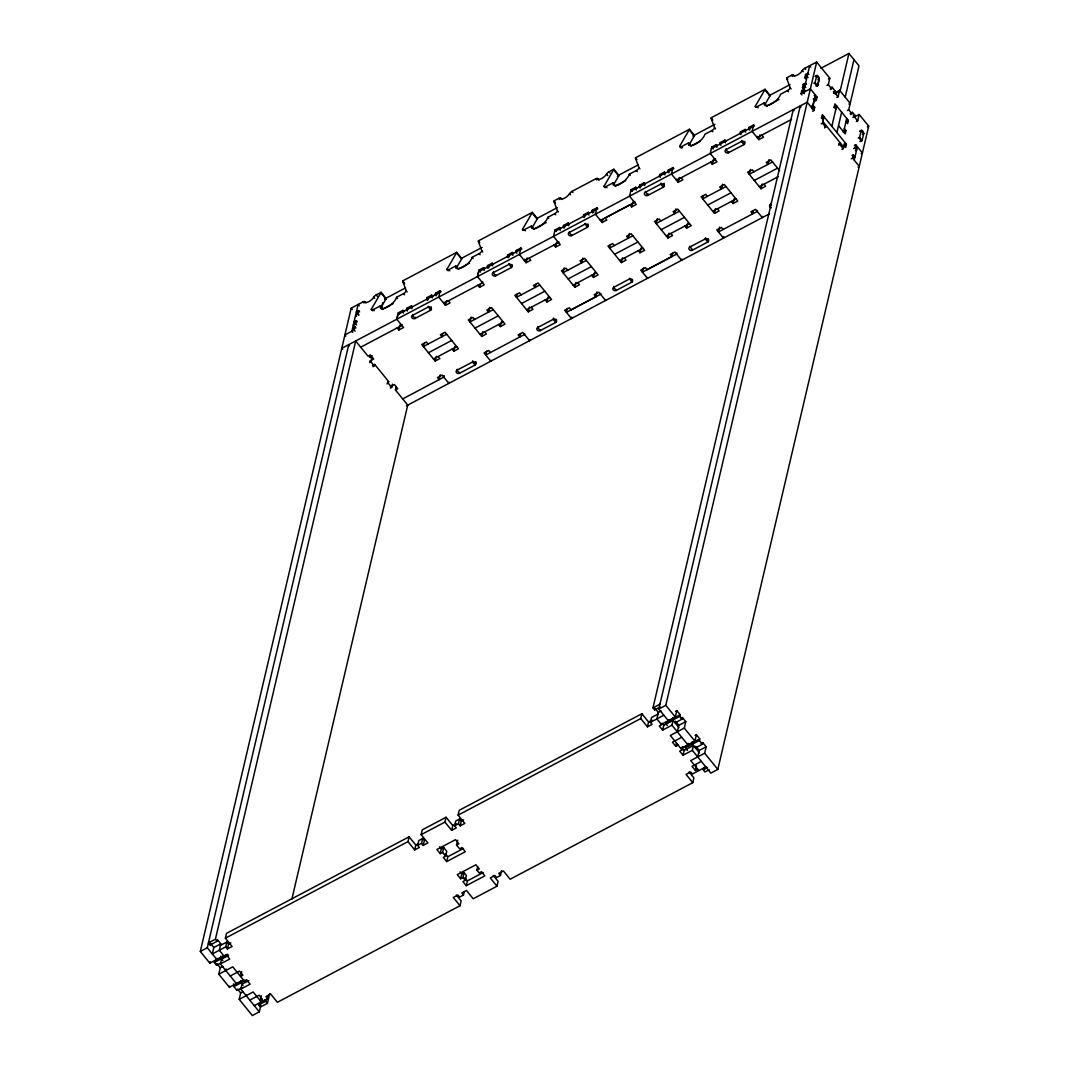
<?xml version="1.0" encoding="UTF-8"?>
<svg xmlns="http://www.w3.org/2000/svg" width="1069" height="1069" viewBox="0 0 1069 1069"><rect width="100%" height="100%" fill="white"/><g stroke="black" fill="none" stroke-linecap="round" stroke-linejoin="round"><path stroke-width="1.5" d="M223.782 955.78L209.818 963.169L200.304 951.45L351.18 308.193L363.046 301.872A2.9 1.136 -39.1 0 1 364.983 301.779A5.786 2.272 -39.1 0 0 368.872 301.605A5.786 2.272 -39.1 0 0 373.762 297.142A2.9 1.136 -39.1 0 1 376.208 294.91L381.112 292.318L386.15 298.518A2.9 1.136 -39.1 0 1 385.949 299.026L381.152 307.231M200.304 951.45L207.279 947.749L348.735 344.699L349.563 345.728M355.87 327.983L354.935 326.82L354.173 330.04L344.859 334.958L345.808 336.12M357.313 321.822L356.378 320.66L355.616 323.867L353.291 325.11L354.24 326.272M356.565 316.344L355.616 315.181L357.941 313.952L358.703 310.745L359.638 311.907M369.62 361.215L373.696 359.064L370.328 354.921L368.003 356.151L355.71 341.011L215.403 939.237L208.415 942.925L210.099 944.996L210.473 943.392L213.827 947.522L212.317 953.962L225.733 946.867L226.869 942.043L228.552 944.101L227.416 948.925L225.733 946.867M209.818 963.169L210.165 961.659M210.099 944.996L217.074 941.308L217.448 939.704L220.815 943.833L219.305 950.261L224.062 956.127L226.387 954.898L229.741 959.027L220.428 963.957L236.383 983.6L236.583 982.692M220.922 962.955L216.566 965.267L214.294 962.474L214.682 960.871L227.243 954.216M217.074 958.265L216.793 959.468L207.279 947.749M216.566 965.267L216.94 963.65L220.294 967.792L218.784 974.22L229.394 987.288L243.358 979.899M227.416 948.925L232.067 946.466L225.359 938.194L226.494 933.371L409.12 836.8L415.828 845.071L414.705 849.895L407.984 841.624L409.12 836.8M220.428 963.957L221.564 959.134L228.539 955.432M225.773 970.532L226.12 969.022M381.245 308.968L382.715 302.714M369.674 362.591L370.983 361.897L371.718 358.649L370.034 356.592M373.041 366.734L374.725 364.422L388.715 381.66L387.018 383.958M229.394 987.288L229.675 986.086M242.195 987.622L236.957 990.388L233.884 986.607L234.258 984.99L244.039 979.819M236.957 990.388L237.198 989.386M241.688 971.641L240.565 976.465L242.89 975.222L239.536 971.093L230.223 976.01M397.2 327.916L398.871 329.987L403.534 327.528L396.799 319.23L398.309 312.803L402.973 310.344L403.908 311.507M396.813 319.257L397.949 314.433L439.84 292.278M243.318 991.538L240.699 992.914L239.189 999.355L252.337 1015.55L259.313 1011.862L240.832 989.079L241.955 984.255L248.943 980.567M402.973 310.344L402.585 311.948L403.534 313.11M398.871 329.987L400.006 325.163M402.051 324.535L401.837 325.444L360.534 347.278M412.447 306.99L411.498 305.828L406.848 308.286L406.474 309.903L407.409 311.066M246.164 995.653L246.378 994.758M390.385 388.1L391.695 387.406L392.417 384.159M411.498 305.828L411.124 307.431L412.073 308.607M412.728 314.46L412.527 315.382A2.165 1.777 13.2 0 0 412.033 317.854A2.165 1.777 13.2 0 0 415.039 318.482L430.553 310.277L431.328 306.95M291.837 899.296L407.743 405.111L395.423 389.931L396.171 386.711M415.306 317.266L415.039 318.482L412.514 315.368L428.041 307.177A2.165 1.777 13.2 0 1 431.048 307.805A2.165 1.777 13.2 0 1 430.553 310.277L428.241 306.255M258.765 1004.967L259.152 1003.363L266.128 999.662L265.753 1001.279L258.765 1004.967L260.448 1007.038L267.437 1003.337L269.722 993.582M261.277 995.76L260.141 1000.584L262.466 999.355L259.112 995.212L249.812 1000.143M259.313 1011.862L260.836 1005.354M432.932 296.714L431.676 295.164L427.012 297.623L426.638 299.226L427.587 300.402M431.676 295.164L431.301 296.768L432.237 297.93M254.275 1005.648L267.704 998.553L268.453 995.346M441.15 291.81L440.201 290.648L435.551 293.106L435.177 294.723L436.125 295.886M424.166 343.323L423.404 346.543L446.682 334.236M438.704 297.102L440.201 290.648M444.023 302.086L443.729 303.289L482.52 282.777L482.734 281.869M438.704 297.088L445.426 305.373L446.561 300.549M428.081 344.111L426.411 342.04L421.747 344.512L435.177 361.055L436.312 356.231M442.807 333.515L442.045 336.735L440.375 334.664L445.025 332.205L458.454 348.748L453.804 351.207L452.12 349.135M440.294 374.791L439.159 379.615L437.475 377.544L442.138 375.085L448.86 383.37L449.14 382.167M444.183 375.66L443.822 377.17L402.519 399.004M453.804 351.207L454.926 346.383M477.883 285.249L479.567 287.32L484.217 284.862L477.496 276.577L478.992 270.136L483.656 267.678L484.591 268.84M477.496 276.59L478.631 271.767L520.523 249.612M457.211 369.273L457.011 370.195A2.165 1.777 13.2 0 0 456.516 372.653A2.165 1.777 13.2 0 0 459.523 373.281L475.05 365.09L475.825 361.776L475.037 365.077L472.538 361.99L472.805 360.761M471.082 317.105L469.959 321.929L493.237 309.622M483.656 267.678L483.282 269.281L484.217 270.444M459.737 372.373L459.536 373.295L457.011 370.195L472.538 361.99A2.165 1.777 13.2 0 1 475.518 362.605A2.165 1.777 13.2 0 1 475.037 365.077M479.567 287.32L480.315 284.1M493.13 264.324L492.181 263.161L487.531 265.633L487.157 267.237L488.105 268.399M492.181 263.161L491.807 264.778L492.756 265.94M493.41 271.793L493.21 272.715A2.165 1.777 13.2 0 0 492.715 275.187A2.165 1.777 13.2 0 0 495.722 275.815L511.236 267.611L511.931 264.577M495.922 274.893L495.722 275.815L493.197 272.702L508.724 264.511A2.165 1.777 13.2 0 1 511.73 265.139A2.165 1.777 13.2 0 1 511.236 267.611L508.924 263.589M474.636 319.497L472.952 317.426L468.302 319.898L481.731 336.441L482.867 331.617M489.736 307.297L488.6 312.121L486.916 310.05L491.58 307.591L505.009 324.134L500.345 326.593L498.675 324.522M513.307 253.66L512.358 252.498L507.708 254.957L507.321 256.573L508.269 257.736M486.636 351.1L485.727 355.015L524.518 334.503L524.719 333.595M512.358 252.498L511.984 254.115L512.92 255.277M521.832 249.157L520.897 247.981L516.233 250.453L515.859 252.057L516.808 253.219M490.965 360.306L490.751 361.215L484.03 352.93L488.68 350.472L490.364 352.543M500.345 326.593L501.481 321.769M519.4 254.435L520.897 247.981M524.772 259.112L524.425 260.622L558.553 242.569L558.766 241.674M517.262 294.095L516.501 297.316L539.778 285.009M519.387 254.422L526.108 262.707L527.244 257.883M520.603 333.728L519.841 336.949L518.171 334.878L522.821 332.419L529.543 340.704L529.836 339.501M521.178 294.884L519.507 292.812L514.857 295.285L528.273 311.827L529.409 307.003M535.903 284.287L535.155 287.508L533.471 285.436L538.121 282.978L551.551 299.52L546.9 301.979L545.217 299.908M560.624 228.646L559.688 227.483L555.025 229.942L553.515 236.369L560.236 244.641L555.573 247.099L553.902 245.042M559.688 227.483L559.301 229.087L560.25 230.249M555.573 247.099L556.708 242.275M537.894 326.606L537.707 327.528A2.165 1.777 13.2 0 0 537.199 329.987A2.165 1.777 13.2 0 0 540.206 330.615L555.733 322.424L556.441 319.417L555.72 322.41L553.221 319.324L553.488 318.108M414.705 849.895L419.355 847.436L417.685 845.365L418.807 840.541L422.669 838.51L424.34 840.581L423.217 845.405L421.533 843.334L422.669 838.51M569.162 224.129L568.214 222.967L563.563 225.425L563.189 227.029L564.125 228.191M423.217 845.405L427.867 842.933L421.159 834.662L422.282 829.838L446.067 817.264L452.788 825.535L451.652 830.359L444.931 822.088L446.067 817.264M540.42 329.706L540.219 330.628L537.707 327.528L553.221 319.324A2.165 1.777 13.2 0 1 556.214 319.938A2.165 1.777 13.2 0 1 555.72 322.41M546.9 301.979L548.036 297.155M568.214 222.967L567.839 224.57L568.788 225.733M569.443 231.599L569.229 232.494A2.165 1.777 13.2 0 0 568.735 234.966A2.165 1.777 13.2 0 0 571.741 235.594L587.255 227.39L588.044 224.076M571.955 234.699L571.741 235.594L569.229 232.494L584.743 224.29A2.165 1.777 13.2 0 1 587.75 224.918A2.165 1.777 13.2 0 1 587.255 227.39L584.957 223.394M564.191 267.878L563.056 272.702L586.333 260.395M589.326 213.466L588.391 212.303L583.727 214.762L583.353 216.366L584.302 217.528M588.391 212.303L588.017 213.907L588.952 215.069M567.332 308.433L566.41 312.348L600.537 294.296L600.751 293.4M456.53 845.018L458.855 843.788L455.501 839.659L436.887 849.494L440.241 853.637L441.377 848.813L443.702 847.583L446.775 851.378L445.639 856.202L443.314 857.432L446.682 861.561L465.296 851.712L461.942 847.583L459.617 848.813L456.53 845.018L457.666 840.194M597.865 208.949L596.916 207.787L592.266 210.246L591.892 211.849L592.827 213.025M567.733 270.27L566.049 268.212L561.399 270.671L574.828 287.214L575.964 282.39M440.241 853.637L442.566 852.407L443.702 847.583M582.832 258.07L581.696 262.894L580.013 260.823L584.676 258.364L598.106 274.907L593.442 277.365L591.772 275.294M596.916 207.787L595.42 214.214L602.128 222.486L606.778 220.027L605.107 217.956L629.948 204.847L631.619 206.918L636.269 204.46L629.547 196.175M571.795 317.052L571.447 318.549L564.713 310.264L569.376 307.805L571.046 309.876L595.887 296.768L597.023 291.944M451.652 830.359L456.303 827.9L454.632 825.829L455.755 821.005L459.617 818.974L461.287 821.032L460.164 825.869L458.481 823.798L459.617 818.974M446.682 861.561L447.804 856.737L463.558 848.412M460.164 825.869L464.815 823.397L458.107 815.126L459.229 810.302L641.868 713.731L648.576 722.003L647.453 726.826L640.732 718.555L641.868 713.731M600.658 219.519L600.444 220.428L634.585 202.375L634.799 201.466M602.128 222.486L602.876 219.279M593.442 277.365L594.578 272.542M476.934 870.153L479.259 868.923L475.905 864.781L457.278 874.629L460.632 878.758L461.768 873.934L464.093 872.705L466.365 875.498L465.229 880.321L462.904 881.551L466.258 885.693L484.872 875.845L481.518 871.703L479.193 872.932L476.934 870.153L477.683 866.932M610.359 244.881L609.597 248.088L632.875 235.781M460.632 878.758L462.971 877.529L464.093 872.705M267.704 998.553L266.021 996.495L270.684 994.023L277.392 1002.294L460.017 905.737L461.153 900.913L456.356 894.994M460.017 905.737L453.309 897.466L457.96 894.994L459.643 897.065L463.492 895.034L464.253 891.813M466.258 885.693L467.394 880.869L483.148 872.531M629.561 196.188L631.057 189.734L635.708 187.275L636.656 188.438M605.789 299.601L605.575 300.509L598.867 292.238L594.204 294.697L595.887 296.768M635.708 187.275L635.333 188.879L636.282 190.041M631.619 206.918L632.754 202.094M613.94 286.425L613.726 287.32A2.165 1.777 13.2 0 0 613.245 289.806A2.165 1.777 13.2 0 0 616.252 290.434L631.766 282.229L632.407 279.517M614.287 245.656L612.604 243.598L607.954 246.057L621.383 262.6L622.505 257.776M645.195 183.921L644.246 182.759L639.596 185.218L639.209 186.834L640.157 187.997M629.374 233.456L628.251 238.28L626.568 236.209L631.218 233.75L644.647 250.293L639.997 252.752L638.313 250.68M616.466 289.525L616.252 290.434L613.726 287.32L629.253 279.116A2.165 1.777 13.2 0 1 632.247 279.744A2.165 1.777 13.2 0 1 631.766 282.229L629.454 278.221M644.246 182.759L643.872 184.376L644.807 185.538M648.121 193.89L647.787 195.413L645.462 191.391L645.262 192.313A2.165 1.777 13.2 0 0 644.781 194.785A2.165 1.777 13.2 0 0 647.787 195.413L663.301 187.209L664.21 183.28M639.997 252.752L641.133 247.928M665.359 173.258L664.424 172.096L659.76 174.554L659.386 176.171L660.335 177.334M660.989 183.187L660.789 184.109L645.262 192.3M664.424 172.096L664.036 173.699L664.985 174.862M463.492 895.034L461.821 892.962L466.472 890.504L473.193 898.775L496.965 886.201L498.101 881.377L493.303 875.458M496.965 886.201L490.257 877.93L494.907 875.458L496.591 877.529L500.452 875.498L501.575 870.66M643.431 267.931L642.442 272.154L676.57 254.101L676.851 252.899M673.898 168.742L672.949 167.579L668.299 170.051L667.925 171.655L668.86 172.817M657.288 218.651L656.152 223.474L679.43 211.168M672.949 167.579L671.452 174.033L678.174 182.305L682.824 179.846L681.14 177.775M647.68 277.446L647.467 278.354L640.759 270.083L645.409 267.624L647.092 269.682L671.907 256.547L672.655 253.326M676.757 179.017L676.477 180.22L715.268 159.709L715.482 158.8M678.174 182.305L679.296 177.481M660.829 221.042L659.159 218.985L654.495 221.443L667.925 237.986L669.06 233.162M675.929 208.843L674.793 213.666L673.123 211.595L677.773 209.136L691.202 225.679L686.552 228.138L684.868 226.067M686.552 228.138L687.674 223.314M681.888 259.099L681.608 260.301L674.886 252.017L670.223 254.475L671.907 256.547M717.339 145.772L716.404 144.609L711.74 147.068L710.244 153.522L716.965 161.793L712.301 164.252L710.631 162.181M689.959 246.204L692.284 250.226L707.798 242.022L708.493 238.988M703.455 195.654L702.694 198.861L725.971 186.554M716.404 144.609L716.016 146.226L716.965 147.388M692.485 249.304L692.284 250.226A2.165 1.777 13.2 0 1 689.264 249.585A2.165 1.777 13.2 0 1 689.746 247.113L705.273 238.922A2.165 1.777 13.2 0 1 708.266 239.536A2.165 1.777 13.2 0 1 707.785 242.008M712.301 164.252L713.437 159.428M725.878 141.268L724.929 140.092L720.279 142.565L719.905 144.168L720.84 145.331M724.929 140.092L724.555 141.709L725.504 142.872M726.158 148.725L725.958 149.647A2.165 1.777 13.2 0 0 725.463 152.119A2.165 1.777 13.2 0 0 728.47 152.747L728.67 151.825M705.567 237.719L705.273 238.922L707.798 242.022M707.384 196.429L705.7 194.371L701.05 196.83L714.48 213.372L715.602 208.549M722.47 184.229L721.348 189.053L719.664 186.981L724.328 184.523L737.744 201.066L733.093 203.524L731.41 201.453M746.042 130.592L745.106 129.429L740.443 131.888L740.069 133.505L741.017 134.667M719.597 227.122L718.462 231.946L757.253 211.435L757.467 210.526M741.672 140.52L741.472 141.442L725.945 149.633L728.457 152.733L743.984 144.542L744.679 141.509M745.106 129.429L744.732 131.046L745.668 132.209M754.58 126.089L753.632 124.926L748.981 127.385L748.607 128.988L749.543 130.151M723.86 236.637L723.499 238.146L716.778 229.862L721.428 227.403L723.112 229.474M733.093 203.524L734.229 198.7M753.632 124.926L752.135 131.367L758.856 139.638L763.507 137.179L761.836 135.108M757.44 136.351L757.159 137.554L791.594 119.354M750.385 169.423L749.249 174.247L772.526 161.94M758.856 139.638L759.992 134.814M753.338 210.66L752.589 213.88L750.906 211.809L755.569 209.35L762.291 217.635L762.571 216.432M753.926 171.815L752.255 169.757L747.592 172.216L761.021 188.759L762.157 183.935M769.025 159.615L767.889 164.439L766.219 162.368L770.869 159.909L779.595 170.666M770.642 203.538L770.442 204.46A2.165 1.777 13.2 0 0 771.35 207.747M660.228 706.983L654.642 709.936L652.959 707.865L793.265 109.639L794.107 110.668M647.453 726.826L652.103 724.368L650.42 722.31L651.556 717.473L657.996 714.079M654.642 709.936L655.016 708.333M801.991 94.914L801.042 93.751L801.803 90.531L804.129 89.302L805.064 90.464M803.434 88.754L802.485 87.578L803.247 84.371L805.572 83.141L806.52 84.304M805.759 78.825L804.81 77.663L805.572 74.456L807.897 73.226L808.845 74.389M668.526 719.811L668.325 720.72L658.811 709.001L800.253 105.951L801.095 106.98M803.394 92.549L809.661 65.717L810.77 67.093M661.163 710.992L658.37 712.462L656.86 718.902L661.617 724.755L659.292 725.985L662.646 730.127L671.96 725.196L673.082 720.372L663.782 725.303L662.646 730.127M658.811 709.001L665.787 705.313L816.663 62.055L829.811 78.251L828.301 84.678L826.992 85.373M816.716 75.672L815.099 82.58A2.165 0.895 62.1 0 0 816.075 85.333A2.165 0.895 62.1 0 0 817.611 85.68L819.228 78.785A1.684 0.708 62.1 0 0 819.028 77.596A2.472 1.029 62.1 0 0 817.384 75.498L817.157 75.378A1.657 0.695 62.1 0 0 816.716 75.672L815.406 76.367M667.337 725.584L665.827 723.726L666.201 722.123L680.165 714.733L676.811 710.591L675.501 711.286M812.253 108.437L815.393 95.034L814.231 95.649M816.275 86.335L817.611 85.68L819.161 78.946L816.649 75.846L815.34 76.54M811.718 105.938L813.028 105.243L814.658 98.281L816.342 100.339L815.032 101.034M812.64 111.216L813.95 110.535L814.698 107.314L813.028 105.243M816.342 100.339L817.09 97.132L810.355 88.821L801.042 93.751M661.337 724.408L675.301 717.032L676.811 710.591M675.448 721.214L675.073 722.818L682.049 719.13L682.436 717.526L685.79 721.655L684.28 728.083L670.316 735.472L682.009 749.89L679.684 751.119L683.038 755.249L692.351 750.331L693.487 745.507L684.173 750.425L683.038 755.249M665.827 723.726L679.79 716.337L680.165 714.733M677.292 731.784L678.802 725.343L685.79 721.655M681.741 737.263L672.441 742.193L675.795 746.322L676.543 743.102M821.206 123.844L822.515 123.149L824.025 116.721L821.299 118.151M830.359 89.515L832.043 87.217L835.116 90.999L833.432 93.31M824.56 127.973L826.243 125.674L824.506 126.596M682.009 749.89L682.77 746.67M836.786 97.439L838.096 96.745L839.606 90.317L850.216 103.386L848.906 104.067M687.461 750.371L685.403 747.846L685.79 746.242L699.754 738.853L696.4 734.724L695.091 735.419M831.842 126.356L836.613 105.978L837.455 107.02M847.396 110.508L848.706 109.813L859.008 65.85L848.946 53.45L840.14 90.972L834.715 93.845M688.262 743.343L687.901 744.852L671.96 725.196M836.88 132.556L841.65 112.192L842.492 113.22M845.178 97.172L853.971 59.65M680.926 748.541L694.89 741.151L696.4 734.724M685.403 747.846L699.38 740.47L699.754 738.853M838.55 145.21L840.234 142.912L838.924 143.607M835.864 109.198L834.181 107.127L834.942 103.92L846.688 118.392L843.655 131.915M697.696 756.905L699.206 750.478L706.181 746.79L702.827 742.648L701.077 743.57M701.331 761.395L692.017 766.313L695.371 770.442L696.507 765.618M500.452 875.498L498.769 873.426L503.419 870.968L510.14 879.239L692.765 782.668L693.901 777.844L689.104 771.938M844.296 128.574L845.98 130.645L845.232 133.866L838.831 125.982M846.688 118.392L848.372 120.463L847.61 123.67L845.94 121.612M699.206 750.478L695.839 746.336L695.465 747.953L702.453 744.251L702.827 742.648M841.904 149.353L843.214 148.658L844.724 142.217M850.75 114.637L852.434 112.339L854.706 115.131L853.009 117.43M823.264 119.928L821.593 117.871L822.342 114.65L846.407 144.288L845.646 147.509L843.962 145.437M698.819 770.602L690.708 760.607L704.671 753.217L706.181 746.79M709.175 769.76L704.992 771.978L703.308 769.907L703.696 768.304L706.489 766.82M856.376 121.559L857.685 120.877L859.182 114.436L868.696 126.155L717.82 769.413L710.845 773.101L692.351 750.331M851.245 158.787L854.986 156.943L853.316 154.871L852.554 158.092L859.276 166.363L857.966 167.058M853.637 148.591L854.946 147.91L855.694 144.689L862.416 152.961L861.106 153.655M854.238 160.163L857.378 146.76L854.465 148.297M861.2 130.471L859.583 137.38A2.165 0.895 62.1 0 0 860.558 140.133A2.165 0.895 62.1 0 0 862.095 140.48L863.712 133.572A1.684 0.708 62.1 0 0 863.498 132.396A2.472 1.029 62.1 0 0 861.855 130.298L861.641 130.177A1.657 0.695 62.1 0 0 861.186 130.471L859.89 131.166M372.573 310.785L371.317 309.235L380.911 292.826A2.9 1.136 -39.1 0 0 381.112 292.318M448.178 270.804L446.922 269.254L456.516 252.845A2.9 1.136 -39.1 0 0 456.717 252.337L461.755 258.538A2.9 1.136 -39.1 0 1 461.554 259.045L456.156 268.279M523.476 230.436L522.527 229.274L532.121 212.878A2.9 1.136 -39.1 0 0 532.322 212.357L537.36 218.57A2.9 1.136 -39.1 0 1 537.159 219.078L531.761 228.298M605.321 187.716L604.065 186.166L613.659 169.757A2.9 1.136 -39.1 0 0 613.86 169.249L618.898 175.45A2.9 1.136 -39.1 0 1 618.697 175.957L613.9 184.162M681.247 148.123L679.67 146.186L689.264 129.777A2.9 1.136 -39.1 0 0 689.465 129.269L694.503 135.469A2.9 1.136 -39.1 0 1 694.289 135.99L688.904 145.21M756.211 107.381L755.275 106.219L764.869 89.809A2.9 1.136 -39.1 0 0 765.07 89.288L770.108 95.502A2.9 1.136 -39.1 0 1 769.894 96.01L765.097 104.214M456.717 252.337L402.719 280.893L403.668 282.056M532.322 212.357L478.324 240.913L479.58 242.463M613.86 169.249L608.956 171.842A2.9 1.136 -39.1 0 0 606.511 174.073A5.786 2.272 -39.1 0 1 601.62 178.536A5.786 2.272 -39.1 0 1 597.731 178.71A2.9 1.136 -39.1 0 0 595.78 178.804L572.009 191.378A2.9 1.136 -39.1 0 0 569.563 193.609A5.786 2.272 -39.1 0 1 564.673 198.072A5.786 2.272 -39.1 0 1 560.784 198.246A2.9 1.136 -39.1 0 0 558.833 198.34L553.929 200.932L555.185 202.482M689.465 129.269L635.467 157.824L636.723 159.375M765.07 89.288L711.072 117.844L712.649 119.781M816.663 62.055L804.743 68.309A2.9 1.136 -39.1 0 0 802.298 70.541A5.786 2.272 -39.1 0 1 797.407 75.004A5.786 2.272 -39.1 0 1 793.532 75.191A2.9 1.136 -39.1 0 0 791.581 75.271L786.677 77.863L787.612 79.026M358.703 310.745L356.378 311.974L358.583 314.687M384.92 298.812L405.552 287.895M461.527 258.297L482.146 247.393M536.651 218.584L557.27 207.68M617.668 175.744L638.287 164.84M692.792 136.017L714.894 124.325M769.399 95.515L790.018 84.611M820.952 68.256L848.946 53.45M384.92 299.16L386.15 298.518M617.361 176.265L618.898 175.45M804.81 77.663L807.148 76.433M371.317 309.235A2.9 1.136 -39.1 0 0 373.268 309.609L380.257 305.921A10.129 3.969 -39.1 0 0 387.085 307.244A10.129 3.969 -39.1 0 0 396.546 297.302L403.534 293.614A2.9 1.136 -39.1 0 0 406.233 290.768L402.719 281.294L403.654 282.457M446.922 269.254A2.9 1.136 -39.1 0 0 448.873 269.629L455.862 265.94A10.129 3.969 -39.1 0 0 462.677 267.263A10.129 3.969 -39.1 0 0 472.151 257.322L479.126 253.634A2.9 1.136 -39.1 0 0 481.838 250.801L478.311 241.327L479.58 242.877M522.527 229.274A2.9 1.136 -39.1 0 0 524.478 229.661L531.467 225.96A10.129 3.969 -39.1 0 0 538.282 227.283A10.129 3.969 -39.1 0 0 547.756 217.354L554.731 213.653A2.9 1.136 -39.1 0 0 557.443 210.82L553.916 201.346L555.492 203.284M604.065 186.166A2.9 1.136 -39.1 0 0 606.016 186.54L613.005 182.852A10.129 3.969 -39.1 0 0 619.82 184.175A10.129 3.969 -39.1 0 0 629.294 174.234L636.269 170.546A2.9 1.136 -39.1 0 0 638.981 167.699L635.454 158.225L636.71 159.775M679.67 146.186A2.9 1.136 -39.1 0 0 681.621 146.56L688.596 142.872A10.129 3.969 -39.1 0 0 695.425 144.195A10.129 3.969 -39.1 0 0 704.899 134.253L711.874 130.565A2.9 1.136 -39.1 0 0 714.586 127.732L711.059 118.258L712.635 120.196M755.275 106.219A2.9 1.136 -39.1 0 0 757.226 106.593L764.201 102.891A10.129 3.969 -39.1 0 0 771.03 104.214A10.129 3.969 -39.1 0 0 780.504 94.286L787.479 90.584A2.9 1.136 -39.1 0 0 790.178 87.752L786.664 78.278L787.612 79.44M356.378 320.66L354.053 321.889L356.565 325.043M382.689 309.502A10.129 3.969 -39.1 0 1 382.769 309.021L392.951 303.636M458.374 269.041L469.572 263.121M544.161 223.688L533.979 229.06L531.467 225.96M545.177 223.14L546.192 222.606M615.437 186.447A10.129 3.969 -39.1 0 1 615.517 185.953L625.699 180.567M700.289 141.135L691.122 145.972L688.596 142.872M766.633 106.486A10.129 3.969 -39.1 0 1 766.727 106.005L778.94 99.537M802.485 87.578L804.823 86.348L805.759 87.511M817.852 79.641L819.228 78.785M813.763 83.235L815.099 82.58L817.585 85.654M354.935 326.82L352.596 328.049L355.122 331.203M828.502 78.946L829.811 78.251M554.651 231.545L596.542 209.39M630.697 191.364L672.588 169.209M711.379 148.698L753.271 126.543M830.292 88.139L832.043 87.217M813.349 98.963L817.09 97.132M833.366 91.921L835.116 90.999M834.368 93.083L839.606 90.317M812.079 108.704L814.698 107.314M445.426 305.373L450.076 302.915L448.405 300.843M526.108 262.707L530.758 260.248L529.088 258.177M833.9 107.421L836.613 105.978M369.393 357.113L372.106 355.67M372.533 365.585L374.725 364.422M850.256 113.488L852.434 112.339M853.396 115.826L854.706 115.131M853.516 117.443L859.182 114.436M845.579 121.933L848.372 120.463M843.187 132.115L845.98 130.645M428.442 352.743L451.719 340.436M474.997 328.13L498.261 315.823M521.538 303.516L544.816 291.209M568.093 278.902L591.357 266.595M614.635 254.288L637.912 241.982M661.19 229.675L684.467 217.368M707.731 205.061L731.009 192.767M754.286 180.461L777.564 168.154M867.387 126.85L868.696 126.155M859.837 131.367L861.146 130.672L863.672 133.772M387.406 382.355L388.715 381.66M433.479 358.957L456.757 346.65M480.021 334.343L503.299 322.036M526.576 309.729L549.854 297.423M573.131 285.116L596.395 272.809M619.673 260.502L642.95 248.195M666.228 235.888L689.492 223.581M712.769 211.274L736.047 198.968M759.324 186.661L778.232 176.652M862.362 134.467L863.712 133.572M435.177 361.055L439.84 358.583L438.156 356.525M481.731 336.441L486.382 333.969L484.711 331.911M528.273 311.827L532.937 309.355L531.253 307.297M574.828 287.214L579.478 284.755L577.808 282.684M621.383 262.6L626.033 260.141L624.349 258.07M667.925 237.986L672.575 235.527L670.904 233.456M714.48 213.372L719.13 210.914L717.446 208.843M761.021 188.759L765.685 186.3L764.001 184.229M843.615 145.772L846.407 144.288M858.273 138.061L859.583 137.38L862.095 140.48L859.917 141.629M390.319 386.724L394.394 384.559L397.748 388.702L395.423 389.931M854.385 145.384L855.694 144.689M855.307 150.662L856.616 149.967L854.946 147.91M852.006 155.566L853.316 154.871M771.417 203.952L770.428 204.446L771.23 205.435M406.434 405.806L769.506 213.8M652.959 707.865L659.934 704.177M225.359 938.194L407.984 841.624M421.159 834.662L444.931 822.088M458.107 815.126L640.732 718.555M213.827 947.522L220.815 943.833M220.428 945.437L226.869 942.043M228.552 944.101L230.877 942.871M415.828 845.071L418.166 843.842M452.788 825.535L456.276 823.691M461.287 821.032L463.625 819.803M648.576 722.003L652.077 720.159M417.685 845.365L421.533 843.334M454.632 825.829L458.481 823.798M650.42 722.31L663.849 715.201M214.294 962.474L228.272 955.098M681.127 718.208L682.436 717.526M220.294 967.792L222.913 966.403M218.784 974.22L232.748 966.844L244.454 981.248L246.779 980.019L250.133 984.161L240.832 989.079M675.795 746.322L678.12 745.093M233.884 986.607L246.458 979.952M239.189 999.355L253.153 991.965L261.264 1001.96M695.371 770.442L697.71 769.212M705.807 766.901L692.391 773.996L690.708 771.938L686.057 774.397L692.765 782.668M703.308 769.907L707.504 767.689M828.301 84.678L831.655 88.821M834.742 92.615L838.096 96.745M848.706 109.813L852.06 113.942M854.318 116.735L857.685 120.877M804.743 68.309L805.692 69.472M805.572 74.456L808.084 77.596M802.298 70.541L803.247 71.703M803.247 84.371L805.451 87.083M793.532 75.191L794.467 76.353M791.581 75.271L792.53 76.433M801.803 90.531L804.316 93.631M813.95 110.535L807.215 102.223L341.719 348.36L342.668 349.523M822.889 121.545L843.588 147.041M822.515 123.149L825.869 127.291M839.86 144.515L843.214 148.658M790.178 87.752L791.127 88.914M787.479 90.584L788.428 91.76M764.869 89.809L769.894 96.01M764.201 102.891L766.727 106.005M757.226 106.593L758.162 107.755M748.981 127.385L750.238 128.935M740.443 131.888L741.392 133.064M714.586 127.732L715.522 128.895M711.874 130.565L712.823 131.728M720.279 142.565L721.214 143.727M711.74 147.068L713.317 149.005M689.264 129.777L694.289 135.99M681.621 146.56L682.57 147.722M668.299 170.051L669.555 171.601M659.76 174.554L660.709 175.717M638.981 167.699L639.917 168.862M636.269 170.546L637.218 171.708M639.596 185.218L640.852 186.781M629.294 174.234L630.229 175.396M631.057 189.734L632.313 191.284M613.659 169.757L618.697 175.957M608.956 171.842L609.891 173.004M606.511 174.073L607.767 175.623M613.005 182.852L615.517 185.953M606.016 186.54L606.965 187.703M597.731 178.71L598.987 180.26M595.78 178.804L596.729 179.966M592.266 210.246L593.843 212.183M572.009 191.378L572.944 192.54M569.563 193.609L570.499 194.772M583.727 214.762L584.997 216.312M560.784 198.246L561.719 199.409M558.833 198.34L559.782 199.502M557.443 210.82L558.379 211.983M554.731 213.653L555.68 214.816M563.563 225.425L564.82 226.975M547.756 217.354L548.691 218.517M555.025 229.942L556.281 231.492M532.121 212.878L537.159 219.078M524.478 229.661L525.427 230.824M516.233 250.453L517.182 251.616M507.708 254.957L509.272 256.894M481.838 250.801L482.774 251.963M479.126 253.634L480.075 254.796M487.531 265.633L489.108 267.571M472.151 257.322L473.099 258.484M478.992 270.136L480.569 272.074M456.516 252.845L461.554 259.045M455.862 265.94L458.213 268.853M448.873 269.629L449.822 270.791M435.551 293.106L436.807 294.67M427.012 297.623L428.281 299.173M403.975 282.844L404.603 283.619M406.233 290.768L407.182 291.931M403.534 293.614L404.47 294.777M406.848 308.286L407.797 309.449M396.546 297.302L397.494 298.465M398.309 312.803L399.258 313.965M380.911 292.826L385.949 299.026M376.208 294.91L377.464 296.46M373.762 297.142L374.711 298.304M380.257 305.921L382.769 309.021M373.268 309.609L374.217 310.772M364.983 301.779L365.932 302.941M363.046 301.872L363.981 303.035M359.251 305.841L358.128 304.465L351.875 331.296L352.717 332.339M357.941 313.952L358.89 315.114M351.18 308.193L352.262 309.529M679.79 716.337L682.049 719.13M699.38 740.47L702.453 744.251M665.787 705.313L675.301 717.032M684.28 728.083L694.89 741.151M704.671 753.217L717.82 769.413M672.762 717.914L672.802 720.038L678.962 727.615M676.076 721.989L678.802 725.343M692.137 741.779L692.391 744.158L699.473 752.883M655.858 709.362L658.37 712.462M370.983 361.897L374.35 366.039M388.328 383.263L391.695 387.406M662.099 723.232L663.782 725.303M681.661 747.325L684.173 750.425M439.693 846.742L441.377 848.813M445.292 853.637L447.804 856.737M460.098 871.876L461.768 873.934M464.868 877.756L467.394 880.869M442.566 852.407L445.639 856.202M462.971 877.529L465.229 880.321M215.403 939.237L217.074 941.308M265.753 1001.279L267.437 1003.337M220.815 956.14L222.793 960.643M240.819 980.781L240.872 982.905L242.984 985.511M233.416 983.961L234.258 984.99M237.759 989.306L240.699 992.914M743.971 144.529L741.458 141.429A2.165 1.777 13.2 0 1 744.478 142.07A2.165 1.777 13.2 0 1 743.984 144.542M663.288 187.195L660.776 184.095A2.165 1.777 13.2 0 1 663.782 184.737A2.165 1.777 13.2 0 1 663.301 187.209"/></g></svg>
